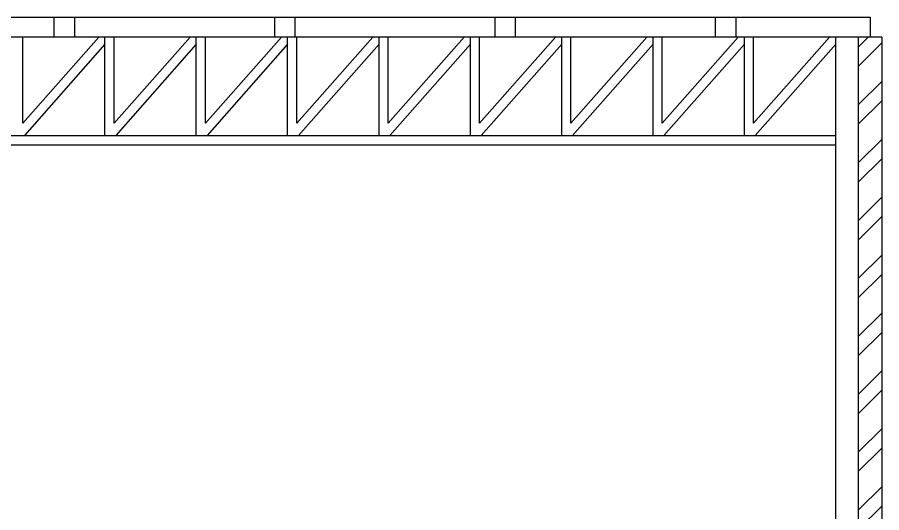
# Model space of a CAD drawing. Header units: millimetres. Extents: x -17017 to 2697, y 1903 to 18260.
# Drawn here: x -16973.933 to -16972.062, y 18254.346 to 18255.418 of the extents above; entities that cross this region are included whole.
import ezdxf

# ---------------------------------------------------------------- set-up
doc = ezdxf.new("R2010")
doc.units = ezdxf.units.MM
doc.layers.add('55', color=7, linetype='Continuous')

msp = doc.modelspace()

# ---------------------------------------------------------------- hatches: boundary and pattern name
at = {"layer": '55', "linetype": 'ByBlock'}
h = msp.add_hatch(dxfattribs=at)
h.set_pattern_fill('ANSI32', color=256, scale=0.0093)
h.set_pattern_definition([(45, (-21022.93796, 15662.349035), (-0.0626372864, 0.0626372864), []), (45, (-21022.896205, 15662.349035), (-0.0626372864, 0.0626372864), [])])
h.paths.add_polyline_path([(-16985.7207, 18255.3755), (-16985.7707, 18255.3755), (-16985.7707, 18254.1875), (-16985.7207, 18254.1875)])
h.paths.add_polyline_path([(-16985.7207, 18254.0975), (-16985.7207, 18254.1875), (-16985.7707, 18254.1875), (-16985.7707, 18253.0176), (-16985.7207, 18253.0176)])
h.paths.add_polyline_path([(-16972.0621, 18254.1875), (-16972.1121, 18254.1875), (-16972.1121, 18254.0975), (-16972.1121, 18253.0176), (-16972.0621, 18253.0176)])
h.paths.add_polyline_path([(-16972.0621, 18255.3755), (-16972.1121, 18255.3755), (-16972.1121, 18254.1875), (-16972.0621, 18254.1875)])

# ---------------------------------------------------------------- linework, layer by layer
for p, q in [((-16985.7396, 18255.4183), (-16972.087, 18255.4183)), ((-16972.087, 18255.4183), (-16972.087, 18255.3755)), ((-16972.0621, 18255.3755), (-16978.9164, 18255.3755)), ((-16973.757, 18255.3755), (-16973.9214, 18255.189)), ((-16973.9214, 18255.189), (-16973.9214, 18255.3755)), ((-16973.7437, 18255.1626), (-16973.7437, 18255.3755)), ((-16973.5592, 18255.3755), (-16973.7237, 18255.189)), ((-16973.7237, 18255.189), (-16973.7237, 18255.3755)), ((-16973.5459, 18255.1626), (-16973.5459, 18255.3755)), ((-16973.3615, 18255.3755), (-16973.5259, 18255.189)), ((-16973.5259, 18255.189), (-16973.5259, 18255.3755)), ((-16973.3481, 18255.1626), (-16973.3481, 18255.3755)), ((-16973.1637, 18255.3755), (-16973.3281, 18255.189)), ((-16973.3281, 18255.189), (-16973.3281, 18255.3755)), ((-16973.1503, 18255.1626), (-16973.1503, 18255.3755)), ((-16972.9659, 18255.3755), (-16973.1303, 18255.189)), ((-16973.1303, 18255.189), (-16973.1303, 18255.3755)), ((-16972.9526, 18255.1626), (-16972.9526, 18255.3755)), ((-16972.7681, 18255.3755), (-16972.9326, 18255.189)), ((-16972.9326, 18255.189), (-16972.9326, 18255.3755)), ((-16972.7548, 18255.1626), (-16972.7548, 18255.3755)), ((-16972.5704, 18255.3755), (-16972.7348, 18255.189)), ((-16972.7348, 18255.189), (-16972.7348, 18255.3755)), ((-16972.557, 18255.1626), (-16972.557, 18255.3755)), ((-16972.3726, 18255.3755), (-16972.537, 18255.189)), ((-16972.537, 18255.189), (-16972.537, 18255.3755)), ((-16972.3593, 18255.1626), (-16972.3593, 18255.3755)), ((-16972.1748, 18255.3755), (-16972.3393, 18255.189)), ((-16972.3393, 18255.189), (-16972.3393, 18255.3755)), ((-16972.1615, 18254.1875), (-16972.1615, 18255.3755)), ((-16972.1121, 18254.0975), (-16972.1121, 18255.3755)), ((-16972.0621, 18255.3755), (-16972.0621, 18253.0176)), ((-16972.0621, 18255.3755), (-16972.0621, 18252.8376)), ((-16973.7437, 18255.3604), (-16973.9181, 18255.1626)), ((-16973.5459, 18255.3604), (-16973.7203, 18255.1626)), ((-16973.3481, 18255.3604), (-16973.5226, 18255.1626)), ((-16973.1503, 18255.3604), (-16973.3248, 18255.1626)), ((-16972.9526, 18255.3604), (-16973.127, 18255.1626)), ((-16972.7548, 18255.3604), (-16972.9292, 18255.1626)), ((-16972.557, 18255.3604), (-16972.7315, 18255.1626)), ((-16972.3593, 18255.3604), (-16972.5337, 18255.1626)), ((-16972.1615, 18255.3604), (-16972.3359, 18255.1626)), ((-16985.6713, 18255.1626), (-16972.1615, 18255.1626)), ((-16985.6713, 18255.1426), (-16972.1615, 18255.1426))]:
    msp.add_line(p, q, dxfattribs=at)
for points in [[(-16973.8533, 18255.3755), (-16973.8533, 18255.4183)], [(-16973.8097, 18255.4183), (-16973.8097, 18255.3755)], [(-16973.3761, 18255.3755), (-16973.3761, 18255.4183)], [(-16973.3325, 18255.4183), (-16973.3325, 18255.3755)], [(-16972.8989, 18255.3755), (-16972.8989, 18255.4183)], [(-16972.8553, 18255.4183), (-16972.8553, 18255.3755)], [(-16972.4217, 18255.3755), (-16972.4217, 18255.4183)], [(-16972.3781, 18255.4183), (-16972.3781, 18255.3755)]]:
    msp.add_lwpolyline(points, dxfattribs=at)

doc.saveas('drawing.dxf')
